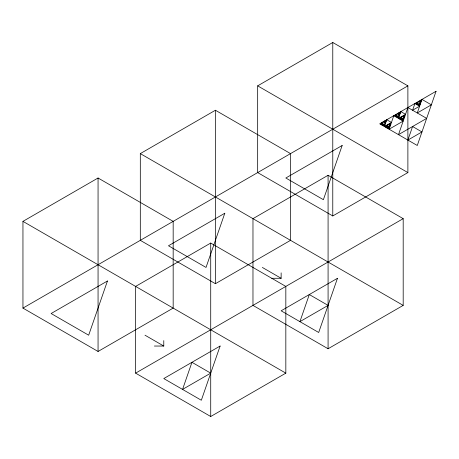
<?xml version="1.0" encoding="UTF-8"?>
<svg xmlns="http://www.w3.org/2000/svg" width="459" height="459" viewBox="0 0 459 459"><rect width="100%" height="100%" fill="white"/><g stroke="black" fill="none" stroke-linecap="round" stroke-linejoin="round"><path stroke-width="0.69" d="M22.95 221.37L98.06 178.006L173.169 221.37L173.169 308.098L98.06 351.462L22.95 308.098L22.95 221.37L285.831 373.144L285.831 286.416L210.721 243.052L135.612 286.416L135.612 373.144L210.721 416.508L285.831 373.144M140.311 153.61L215.414 110.246L290.524 153.61L290.524 240.344L215.414 283.708L140.311 240.344L140.311 153.61L403.191 305.39L403.191 218.656L328.082 175.292L252.972 218.656L252.972 305.39L328.082 348.754L403.191 305.39M257.665 85.856L332.775 42.492L407.885 85.856L407.885 172.584L332.775 215.948L257.665 172.584L257.665 85.856L407.885 172.584M22.95 308.098L407.885 85.856M135.612 373.144L403.191 218.656M271.751 278.286L281.137 278.286L281.137 272.864M154.39 346.04L163.777 346.04L163.777 340.618M262.359 267.442L281.137 278.286M145.004 335.202L163.777 346.04M332.775 42.492L332.775 215.948M328.082 175.292L328.082 348.754M215.414 110.246L215.414 283.708M210.721 243.052L210.721 416.508M98.06 178.006L98.06 351.462M107.446 280.994L88.673 335.202L51.115 313.52L107.446 280.994M224.807 213.24L206.028 267.442L168.476 245.76L224.807 213.24M191.948 362.3L182.556 389.404L210.721 373.144L191.948 362.3M220.113 346.04L201.335 400.248L163.777 378.566L220.113 346.04M342.162 145.486L323.388 199.688L285.831 178.006L342.162 145.486M309.303 294.546L299.916 321.65L328.082 305.39L309.303 294.546M381.481 122.782L380.89 124.481L382.651 123.465L381.481 122.782M383.236 121.767L382.066 125.158L385.589 123.121L383.236 121.767M383.827 124.142L383.236 125.835L384.998 124.819L383.827 124.142M384.998 120.751L384.412 122.444L386.174 121.428L384.998 120.751M386.759 119.736L384.412 126.512L391.452 122.444L386.759 119.736M386.174 125.496L385.589 127.189L387.344 126.173L386.174 125.496M387.935 124.481L386.759 127.866L390.282 125.835L387.935 124.481M388.521 126.85L387.935 128.543L389.691 127.527L388.521 126.85M389.691 123.465L389.106 125.158L390.867 124.142L389.691 123.465M337.468 278.286L318.689 332.488L281.137 310.806L337.468 278.286M393.799 115.668L389.106 129.22L403.191 121.09L393.799 115.668M395.56 114.652L394.975 116.351L396.737 115.329L395.56 114.652M397.322 113.637L396.146 117.028L399.669 114.991L397.322 113.637M397.907 116.007L397.322 117.705L399.083 116.689L397.907 116.007M399.083 112.621L398.498 114.314L400.254 113.298L399.083 112.621M400.845 111.606L398.498 118.382L405.538 114.314L400.845 111.606M400.254 117.366L399.669 119.059L401.43 118.043L400.254 117.366M402.015 116.351L400.845 119.736L404.362 117.705L402.015 116.351M402.6 118.72L402.015 120.413L403.777 119.397L402.6 118.72M403.777 115.329L403.191 117.028L404.953 116.007L403.777 115.329M407.885 107.538L398.498 134.642L426.663 118.382L407.885 107.538M414.925 103.476L412.578 110.252L419.618 106.184L414.925 103.476M416.686 102.46L416.101 104.153L417.862 103.137L416.686 102.46M418.447 101.439L417.271 104.83L420.794 102.799L418.447 101.439M419.033 103.814L418.447 105.507L420.209 104.491L419.033 103.814M420.209 100.423L419.618 102.122L421.379 101.1L420.209 100.423M412.578 126.512L407.885 140.064L421.964 131.934L412.578 126.512M421.964 99.408L417.271 112.96L431.357 104.83L421.964 99.408M436.05 91.278L417.271 145.486L379.719 123.804L436.05 91.278"/></g></svg>
